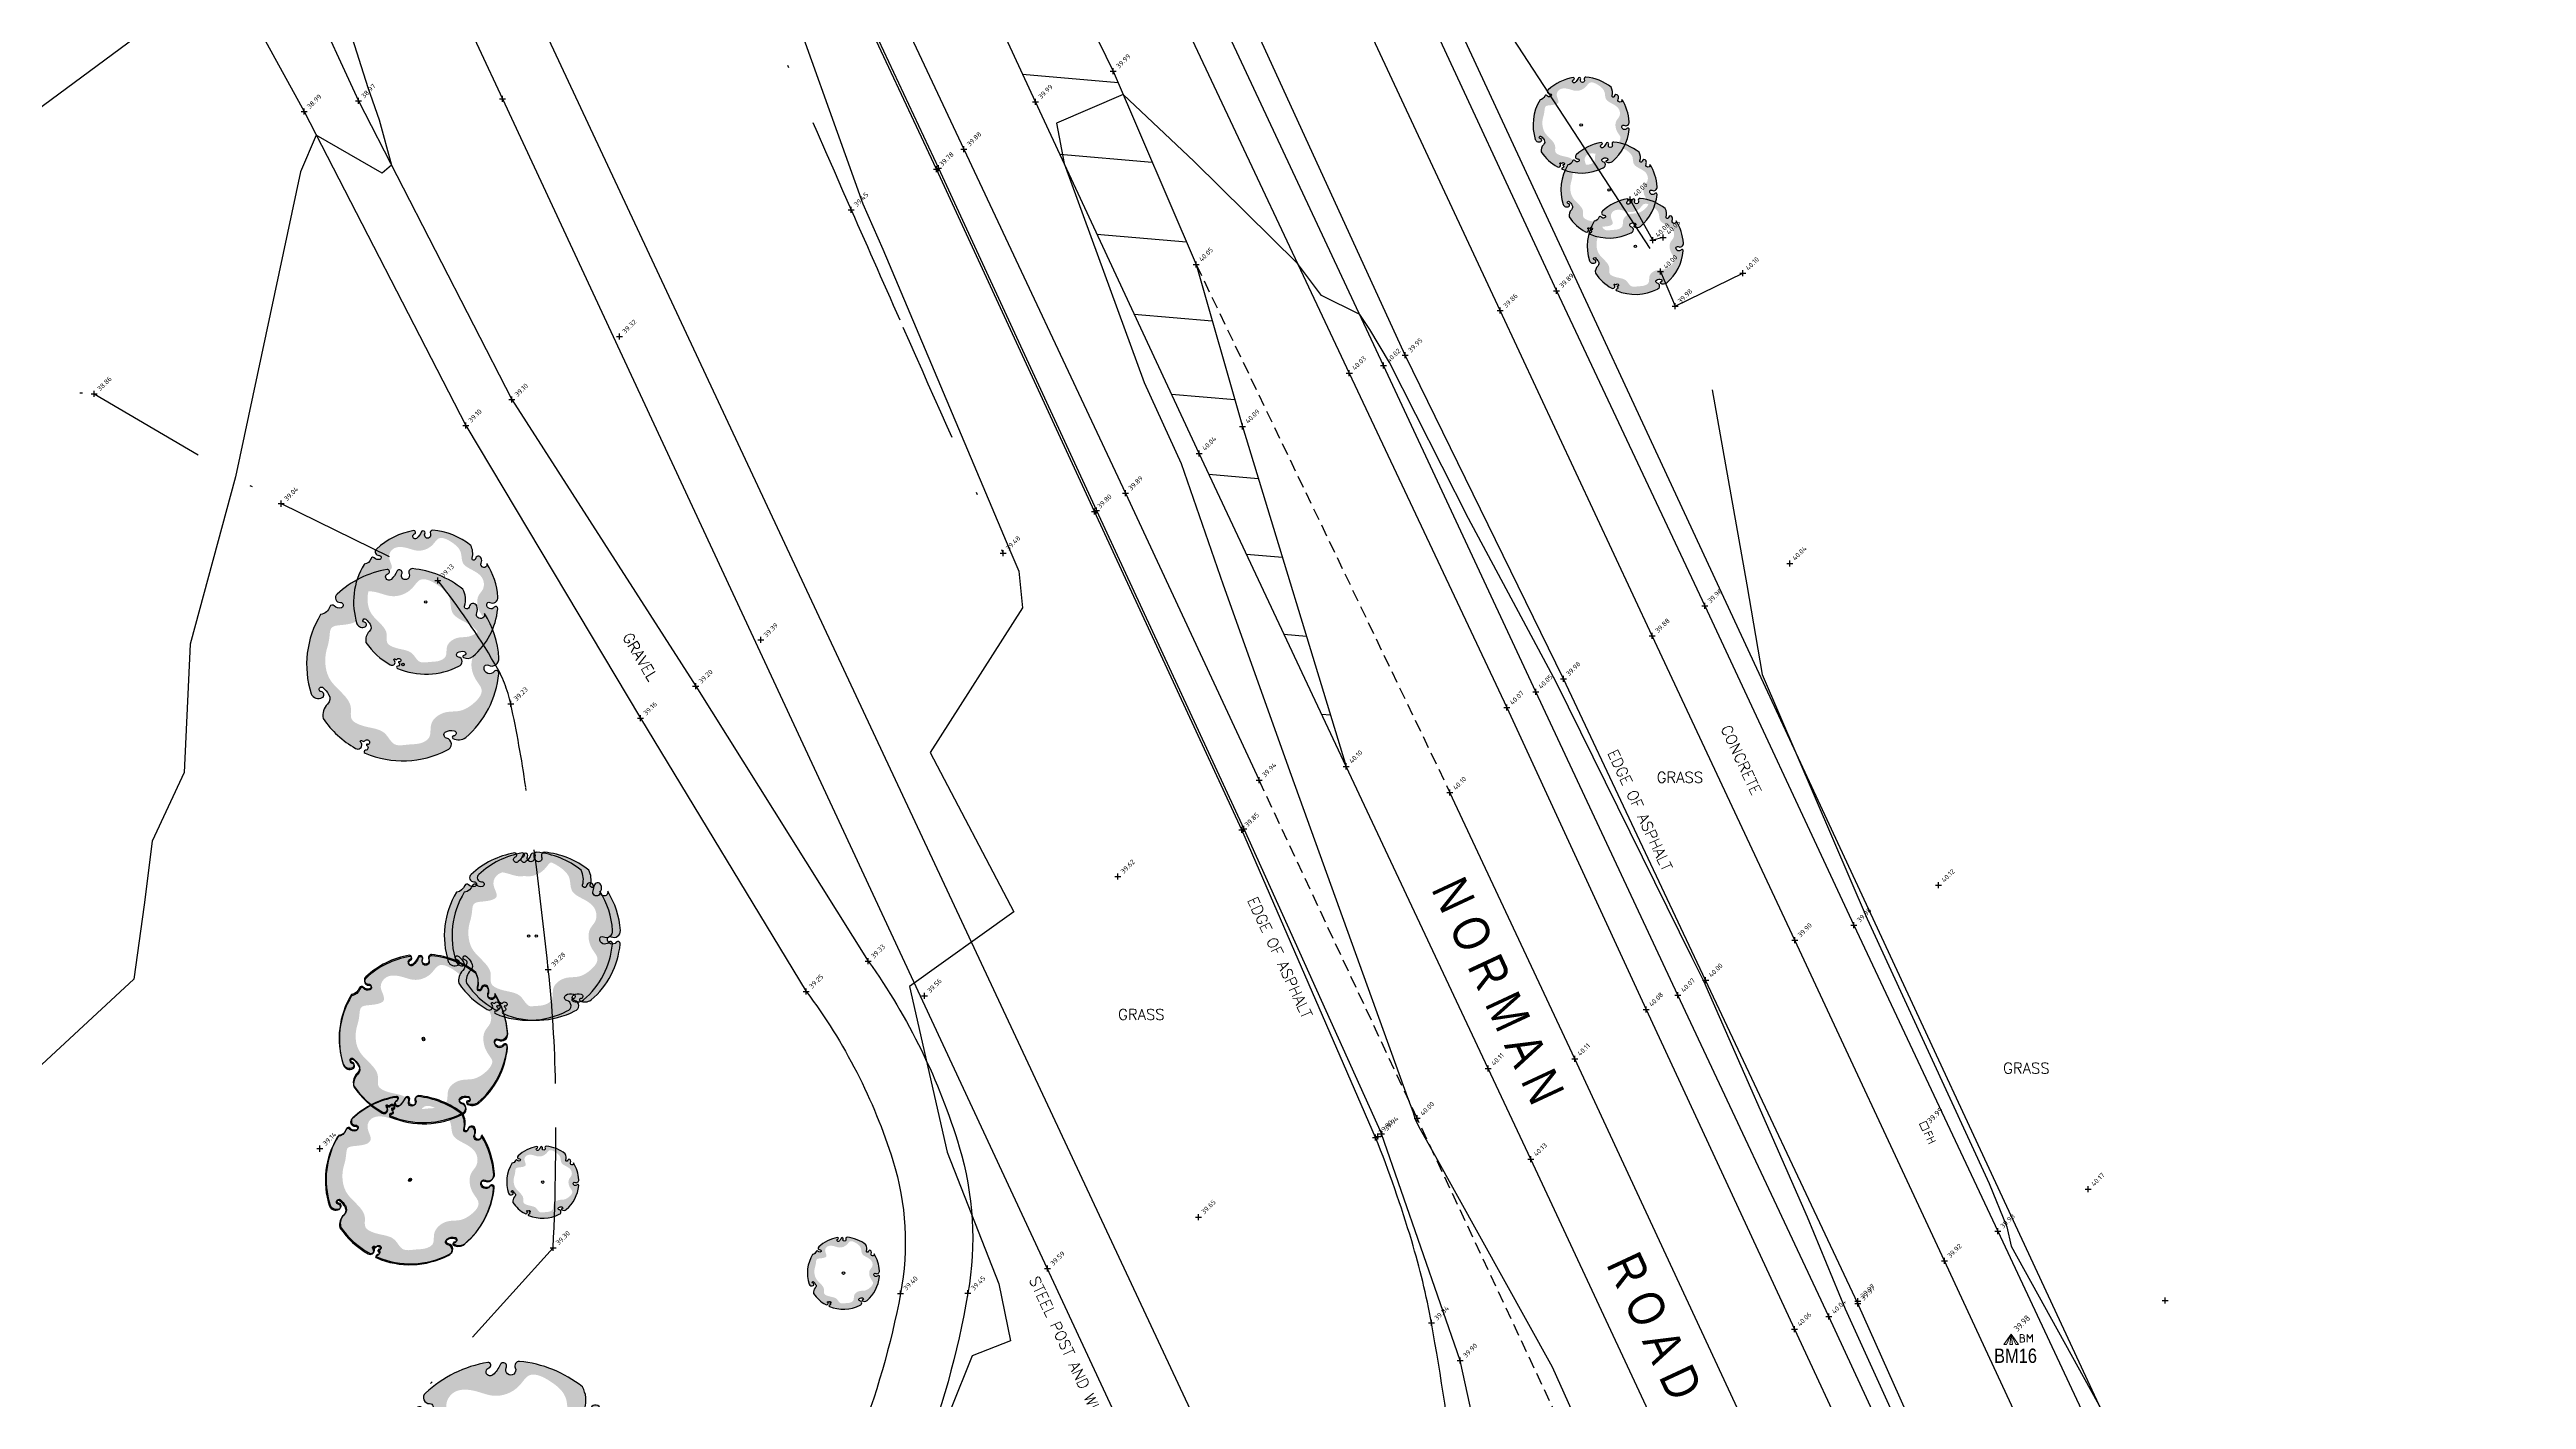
# Model space of a CAD drawing. Header units: metres. Extents: x 246075 to 247503, y 7418632 to 7419642.
# Drawn here: x 247004.1 to 247107, y 7419076.8 to 7419132.9 of the extents above; entities that cross this region are included whole.
import ezdxf
from ezdxf.enums import TextEntityAlignment as Align

# ---------------------------------------------------------------- set-up
doc = ezdxf.new("R2010")
doc.units = ezdxf.units.M
doc.linetypes.add('DASHDOT', pattern=[10, 5, -2.5, 0, -2.5])
doc.linetypes.add('DASHED', pattern=[0.75, 0.5, -0.25])
for name, color, linetype in [('-TEXT', 7, 'Continuous'), ('017_NAIL-L', 8, 'Continuous'), ('103_TOE_OF_BATTER', 37, 'DASHDOT'), ('103_TOE_OF_BATTER-L', 37, 'DASHDOT'), ('103_TOE_OF_BATTER-S', 37, 'DASHDOT'), ('104_EXISTING_SURFACE-L', 35, 'Continuous'), ('104_EXISTING_SURFACE-S', 35, 'Continuous'), ('201_SINGLE_TREE-H', 63, 'Continuous'), ('201_SINGLE_TREE-S', 96, 'Continuous'), ('203_GROUP_TREES', 116, 'DASHDOT'), ('203_GROUP_TREES-L', 116, 'DASHDOT'), ('203_GROUP_TREES-S', 116, 'DASHDOT'), ('403_EDGE_OF_BITUMEN', 8, 'Continuous'), ('403_EDGE_OF_BITUMEN-L', 8, 'Continuous'), ('403_EDGE_OF_BITUMEN-S', 8, 'Continuous'), ('405_EDGE_FORMATION', 33, 'Continuous'), ('405_EDGE_FORMATION-L', 33, 'Continuous'), ('405_EDGE_FORMATION-S', 33, 'Continuous'), ('410_PEDESTRIAN_PATH', 32, 'Continuous'), ('410_PEDESTRIAN_PATH-L', 32, 'Continuous'), ('410_PEDESTRIAN_PATH-S', 32, 'Continuous'), ('415_LANE_LINE_DASHED', 53, 'DASHED'), ('418_LANE_LINE_SOLID', 53, 'Continuous'), ('418_LANE_LINE_SOLID-L', 53, 'Continuous'), ('418_LANE_LINE_SOLID-S', 53, 'Continuous'), ('620_RETAIN_WALL_ROCK', 45, 'STONEWALL'), ('620_RETAIN_WALL_ROCK-L', 45, 'STONEWALL'), ('620_RETAIN_WALL_ROCK-S', 45, 'STONEWALL'), ('903_FENCE', 24, 'FENCELINE'), ('903_FENCE-S', 24, 'Continuous'), ('EX-BENCHMARK', 7, 'Continuous'), ('EX-BENCHMARK_(SLS)', 8, 'Continuous'), ('Surface_Contours_Major', 4, 'Continuous'), ('Surface_Contours_Minor', 253, 'Continuous')]:
    doc.layers.add(name, color=color, linetype=linetype)
for name, color, linetype, true_color in [('419_EDGE_OF_CONCRETE', 7, 'Continuous', 0xff4100), ('419_EDGE_OF_CONCRETE-L', 7, 'Continuous', 0xff4100), ('419_EDGE_OF_CONCRETE-S', 7, 'Continuous', 0xff4100), ('717_ELEC_LINE_OVER', 7, 'Continuous', 0xffa500), ('753_FIRE_HYDRANT-L', 7, 'Continuous', 0xb30000), ('EX-FIRE_HYDRANT_(SLS)', 7, 'Continuous', 0xb30000)]:
    doc.layers.add(name, color=color, linetype=linetype, true_color=true_color)
doc.styles.add('BOLD', font='ARIALN.TTF')
doc.styles.add('ISO2.5', font='isocp.shx', dxfattribs={"height": 2.5})
doc.styles.get("Standard").update_dxf_attribs({"font": 'SIMPLEX.shx'})
doc.linetypes.add('FENCELINE', pattern='A,0.5,-0.2,["/",Standard,S=0.1,R=0,X=0,Y=-0.05],-0.25', length=0.95)
doc.linetypes.add('STONEWALL', pattern='A,0,-0.0625,[131,AECCLAND,S=1,R=0,X=0,Y=0],-0.06303', length=0.12553)

# ---------------------------------------------------------------- blocks, each defined once
blk = doc.blocks.new('BM')
at = {"color": 0, "linetype": 'Continuous', "lineweight": 13}
for p, q in [((0, 0), (-0.31, -0.44)), ((-0.19, -0.44), (0, 0)), ((0, 0), (-0.06, -0.44)), ((0, 0), (0.19, -0.44)), ((0.31, -0.44), (0, 0)), ((0, 0), (0.06, -0.44)), ((-0.31, -0.44), (-0.19, -0.44)), ((-0.06, -0.44), (0.06, -0.44)), ((0.19, -0.44), (0.31, -0.44)), ((0.47, -0.02), (0.38, -0.02)), ((0.38, -0.02), (0.38, -0.34)), ((0.47, -0.16), (0.38, -0.16)), ((0.38, -0.16), (0.39, -0.16)), ((0.38, -0.34), (0.47, -0.34)), ((0.38, -0.34), (0.39, -0.34)), ((0.52, -0.04), (0.47, -0.02)), ((0.47, -0.16), (0.52, -0.14)), ((0.52, -0.17), (0.47, -0.16)), ((0.47, -0.34), (0.52, -0.33)), ((0.54, -0.09), (0.52, -0.04)), ((0.52, -0.14), (0.54, -0.09)), ((0.55, -0.21), (0.52, -0.17)), ((0.52, -0.33), (0.55, -0.29)), ((0.56, -0.25), (0.55, -0.21)), ((0.55, -0.29), (0.56, -0.25)), ((0.67, -0.34), (0.67, -0.02)), ((0.67, -0.02), (0.78, -0.19)), ((0.78, -0.19), (0.89, -0.02)), ((0.89, -0.02), (0.89, -0.34))]:
    blk.add_line(p, q, dxfattribs=at)
blk = doc.blocks.new('CROSS')
at = {"color": 0, "linetype": 'Continuous'}
for p, q in [((-0.5, 0), (0.5, 0)), ((0, -0.5), (0, 0.5))]:
    blk.add_line(p, q, dxfattribs=at)
blk = doc.blocks.new('FHS')
at = {"color": 0, "linetype": 'Continuous', "lineweight": 13}
for p, q in [((-0.15, -0.15), (-0.15, 0.15)), ((-0.15, 0.15), (0.15, 0.15)), ((0.15, 0.15), (0.15, -0.15)), ((0.31, -0.15), (0.31, 0.17)), ((0.31, 0.17), (0.45, 0.17)), ((0.31, 0.03), (0.45, 0.03)), ((0.45, 0.17), (0.46, 0.17)), ((0.45, 0.03), (0.46, 0.03)), ((0.56, -0.15), (0.56, 0.17)), ((0.56, 0.17), (0.56, 0.17)), ((0.56, 0.03), (0.74, 0.03)), ((0.74, 0.17), (0.74, -0.15)), ((0.15, -0.15), (-0.15, -0.15))]:
    blk.add_line(p, q, dxfattribs=at)
blk = doc.blocks.new('201T')
at = {"layer": '201_SINGLE_TREE-S'}
blk.add_circle((0, 0), 0.5, dxfattribs=at)
blk = doc.blocks.new('201C')
at = {"layer": '201_SINGLE_TREE-H', "transparency": 33554534}
h = blk.add_hatch(color=256, dxfattribs=at)
h.paths.add_polyline_path([(-0.3717, -0.3344, 0.222926), (0.0196, -0.4996, 0.770799), (0.0439, -0.4417, -0.650302), (0.0511, -0.4116, -0.234737), (0.0964, -0.4247, -0.847312), (0.0816, -0.4475, 0.78443), (0.0732, -0.4583, 0.276934), (0.1352, -0.4813, 0.193599), (0.4309, -0.2536, 0.800435), (0.4144, -0.2337, -0.75216), (0.3757, -0.1925, -0.528914), (0.4006, -0.1909, 0.594112), (0.4663, -0.1804, 0.123805), (0.4962, 0.0616, -1.41759), (0.4607, 0.0811, 0.206906), (0.4758, 0.1133, 0.759729), (0.4374, 0.1252, -1.073307), (0.4187, 0.1392, 0.194379), (0.4474, 0.2231, 0.144612), (0.2544, 0.4304, 0.53339), (0.2277, 0.4128, -1.592592), (0.1939, 0.4293, 1.030038), (0.1758, 0.4513, -0.10361), (0.1314, 0.4262, -1.238487), (0.1282, 0.4593, 0.884725), (0.1336, 0.4818, 0.147549), (-0.1551, 0.4753, 0.71725), (-0.1579, 0.4291, -0.864032), (-0.1646, 0.4015, -0.310704), (-0.1946, 0.4266, 0.58143), (-0.2167, 0.4321, -0.281558), (-0.2766, 0.4162), (-0.2775, 0.4159, 0.217121), (-0.4959, 0.0634), (-0.4959, 0.0634, 0.440011), (-0.4522, 0.021, 0.723973), (-0.4442, 0.0516, -1.384648), (-0.4262, 0.0659, -0.051107), (-0.4149, 0.0223, -0.361502), (-0.441, -0.0208, 0.256822), (-0.4937, -0.0791, 0.116166), (-0.4065, -0.2911, 0.67803), (-0.3682, -0.2843, 0.170035), (-0.3696, -0.274, -1.054701), (-0.3596, -0.2696, 0.431903), (-0.3468, -0.2749, -0.910728), (-0.3329, -0.2993, -0.42046), (-0.3418, -0.2976, 1.007885), (-0.3479, -0.3018, -0.766634), (-0.3646, -0.3216, 0.938602), (-0.3717, -0.3344)])
edge = h.paths.add_edge_path(flags=16)
edge.add_spline(control_points=[(-0.3177, 0.2468), (-0.303, 0.2628), (-0.2856, 0.2893), (-0.256, 0.3411), (-0.1928, 0.3155), (-0.0921, 0.286), (-0.1162, 0.3941), (-0.0359, 0.4462), (0.0392, 0.3985), (0.1028, 0.3299), (0.1957, 0.3214), (0.2784, 0.3804), (0.3442, 0.2961), (0.3785, 0.2147), (0.3303, 0.1307), (0.3915, 0.0592), (0.4378, -0.0139), (0.4055, -0.0919), (0.3459, -0.1091), (0.3102, -0.1666), (0.3057, -0.2282), (0.3286, -0.3091), (0.2408, -0.3447), (0.1647, -0.3496), (0.103, -0.3142), (0.0463, -0.3153), (0.0047, -0.3356), (-0.0139, -0.3682), (-0.0327, -0.4069), (-0.0927, -0.4151), (-0.1463, -0.3868), (-0.23, -0.3665), (-0.2245, -0.2773), (-0.2864, -0.2294), (-0.3344, -0.1941), (-0.3737, -0.1409), (-0.3276, -0.0866), (-0.344, -0.0009), (-0.3866, 0.0828), (-0.3665, 0.1796), (-0.3359, 0.2271), (-0.3177, 0.2468)], knot_values=[0, 0, 0, 0, 0.064972, 0.101243, 0.15652, 0.245586, 0.324463, 0.387907, 0.486094, 0.554514, 0.671826, 0.728629, 0.823661, 0.919885, 0.989953, 1.075257, 1.171704, 1.23593, 1.293575, 1.346478, 1.426142, 1.479146, 1.570817, 1.644481, 1.712561, 1.774901, 1.807, 1.846291, 1.885582, 1.928182, 2.007036, 2.074591, 2.151638, 2.226455, 2.293426, 2.340744, 2.397548, 2.47317, 2.587294, 2.673595, 2.754259, 2.754259, 2.754259, 2.754259], degree=3, periodic=0)
at = {"layer": '201_SINGLE_TREE-S'}
blk.add_lwpolyline([(-0.3717, -0.3344, 0.222926), (0.0196, -0.4996, 0.770799), (0.0439, -0.4417, -0.650302), (0.0511, -0.4116, -0.234737), (0.0964, -0.4247, -0.847312), (0.0816, -0.4475, 0.78443), (0.0732, -0.4583, 0.276934), (0.1352, -0.4813, 0.193599), (0.4309, -0.2536, 0.800435), (0.4144, -0.2337, -0.75216), (0.3757, -0.1925, -0.528914), (0.4006, -0.1909, 0.594112), (0.4663, -0.1804, 0.123805), (0.4962, 0.0616, -1.41759), (0.4607, 0.0811, 0.206906), (0.4758, 0.1133, 0.759729), (0.4374, 0.1252, -1.073307), (0.4187, 0.1392, 0.194379), (0.4474, 0.2231, 0.144612), (0.2544, 0.4304, 0.53339), (0.2277, 0.4128, -1.592592), (0.1939, 0.4293, 1.030038), (0.1758, 0.4513, -0.10361), (0.1314, 0.4262, -1.238487), (0.1282, 0.4593, 0.884725), (0.1336, 0.4818, 0.147549), (-0.1551, 0.4753, 0.71725), (-0.1579, 0.4291, -0.864032), (-0.1646, 0.4015, -0.310704), (-0.1946, 0.4266, 0.58143), (-0.2167, 0.4321, -0.281558), (-0.2766, 0.4162), (-0.2775, 0.4159, 0.217121), (-0.4959, 0.0634), (-0.4959, 0.0634, 0.440011), (-0.4522, 0.021, 0.723973), (-0.4442, 0.0516, -1.384648), (-0.4262, 0.0659, -0.051107), (-0.4149, 0.0223, -0.361502), (-0.441, -0.0208, 0.256822), (-0.4937, -0.0791, 0.116166), (-0.4065, -0.2911, 0.67803), (-0.3682, -0.2843, 0.170035), (-0.3696, -0.274, -1.054701), (-0.3596, -0.2696, 0.431903), (-0.3468, -0.2749, -0.910728), (-0.3329, -0.2993, -0.42046), (-0.3418, -0.2976, 1.007885), (-0.3479, -0.3018, -0.766634), (-0.3646, -0.3216, 0.938602), (-0.3717, -0.3344)], format="xyb", dxfattribs=at)
blk = doc.blocks.new('C')
at = {"layer": '-TEXT'}
blk.add_text('CONCRETE', height=0.45, dxfattribs=at).set_placement((0, -0.23), align=Align.CENTER)
blk = doc.blocks.new('G')
at = {"layer": '-TEXT'}
blk.add_text('GRASS', height=0.45, dxfattribs=at).set_placement((0.02, -0.24), align=Align.CENTER)
blk = doc.blocks.new('GR')
at = {"layer": '-TEXT'}
blk.add_text('GRAVEL', height=0.45, dxfattribs=at).set_placement((0.04, -0.22), align=Align.CENTER)

msp = doc.modelspace()

# ---------------------------------------------------------------- hatches: boundary and pattern name
at = {"layer": '418_LANE_LINE_SOLID'}
h = msp.add_hatch(dxfattribs=at)
h.set_pattern_fill('ANSI31', color=256, angle=310, style=0)
h.paths.add_polyline_path([(247057.93, 7419103.14), (247053.62, 7419117.26), (247051.7, 7419123.98), (247048.25, 7419132.02), (247041.54, 7419145.73), (247034.36, 7419159.35), (247027.09, 7419172.83), (247019.6, 7419186.75), (247012.74, 7419200.11), (247018.93, 7419186.52), (247025.85, 7419171.86), (247032.19, 7419158.15), (247038.79, 7419144.23), (247045.02, 7419130.74), (247051.82, 7419116.13)])

# ---------------------------------------------------------------- linework, layer by layer
at = {"layer": '103_TOE_OF_BATTER'}
msp.add_lwpolyline([(247000.78, 7419205.3, 0.001062), (247004.83, 7419196.26, 0.000226), (247007.55, 7419190.23, -0.000187), (247010.84, 7419182.95, -0.005966), (247014.82, 7419173.83, 0.009605), (247017.34, 7419168.18, 0.010759), (247019.57, 7419163.67, -0.005265), (247024.23, 7419154.51, -0.001318), (247030.23, 7419142.33, -0.009147), (247031.06, 7419140.56, -0.000809), (247031.7, 7419139.12, 0.000091), (247037.37, 7419126.26, 0.000232), (247039.52, 7419121.38, 0.00012), (247043.68, 7419111.99)], format="xyb", dxfattribs=at)
at = {"layer": '203_GROUP_TREES'}
for p, q in [((246997.86, 7419119.23), (247005.93, 7419118.61)), ((247005.93, 7419118.61), (247013.69, 7419114.05)), ((247013.69, 7419114.05), (247020.2, 7419110.86)), ((247024.99, 7419083.14), (247015.22, 7419072.34))]:
    msp.add_line(p, q, dxfattribs=at)
msp.add_lwpolyline([(247020.2, 7419110.86, -0.034086), (247022.57, 7419107.4, -0.080233), (247023.23, 7419105.73, -0.018191), (247023.85, 7419102.28, -0.00834), (247024.79, 7419094.7, -0.022636), (247025.09, 7419089.96, -0.015777), (247024.99, 7419083.14)], format="xyb", dxfattribs=at)
at = {"layer": '403_EDGE_OF_BITUMEN'}
for p, q in [((247040.91, 7419127.94), (247034.33, 7419142.01)), ((247060.38, 7419120.22), (247053.92, 7419134.33)), ((247047.47, 7419113.73), (247040.91, 7419127.94)), ((247066.95, 7419106.77), (247060.38, 7419120.22)), ((247053.59, 7419100.5), (247047.47, 7419113.73)), ((247072.86, 7419094.26), (247066.95, 7419106.77)), ((247059.15, 7419087.73), (247053.59, 7419100.5)), ((247079.18, 7419080.83), (247072.86, 7419094.26)), ((247084.02, 7419070), (247079.18, 7419080.83))]:
    msp.add_line(p, q, dxfattribs=at)
msp.add_lwpolyline([(247052.21, 7419060.38, 0.020309), (247053.99, 7419061.21, 0.035599), (247054.94, 7419061.8, 0.026076), (247057.5, 7419063.84, 0.028345), (247059.63, 7419065.96, 0.064249), (247061.67, 7419068.92, 0.087839), (247062.45, 7419071.45, 0.059595), (247062.46, 7419073.34, 0.016654), (247061.47, 7419080.02, 0.028062), (247060.65, 7419083.43, 0.021592), (247059.15, 7419087.73)], format="xyb", dxfattribs=at)
at = {"layer": '405_EDGE_FORMATION'}
for p, q in [((247012.63, 7419140.09), (247016.9, 7419130.78)), ((247009.91, 7419138.99), (247014.65, 7419130.34)), ((247014.65, 7419130.34), (247021.36, 7419117.3)), ((247016.9, 7419130.78), (247023.28, 7419118.37)), ((247023.28, 7419118.37), (247030.91, 7419106.47)), ((247021.36, 7419117.3), (247028.62, 7419105.14)), ((247030.91, 7419106.47), (247038.08, 7419095.05)), ((247028.62, 7419105.14), (247035.5, 7419093.79))]:
    msp.add_line(p, q, dxfattribs=at)
for points in [[(247038.08, 7419095.05, -0.081894), (247041.86, 7419087.33, -0.116463), (247042.22, 7419081.26, -0.04993), (247040.2, 7419073.99, -0.05124), (247036.85, 7419067.45, -0.060261), (247033.84, 7419063.86, -0.046585), (247029.06, 7419060.14)], [(247035.5, 7419093.79, -0.085397), (247039.1, 7419086.77, -0.122848), (247039.42, 7419081.25, -0.047598), (247037.61, 7419074.98, -0.047314), (247034.63, 7419069.12, -0.057105), (247031.89, 7419065.72, -0.044832), (247027.61, 7419062.2)]]:
    msp.add_lwpolyline(points, format="xyb", dxfattribs=at)
at = {"layer": '410_PEDESTRIAN_PATH'}
for p, q in [((247060.15, 7419136.92), (247066.66, 7419122.89)), ((247064.33, 7419122.07), (247057.83, 7419135.97)), ((247070.64, 7419108.56), (247064.33, 7419122.07)), ((247066.66, 7419122.89), (247072.83, 7419109.8)), ((247072.83, 7419109.8), (247079.02, 7419096.54)), ((247076.57, 7419095.92), (247070.64, 7419108.56)), ((247079.02, 7419096.54), (247084.99, 7419083.83)), ((247082.78, 7419082.6), (247076.57, 7419095.92)), ((247084.99, 7419083.83), (247090.2, 7419072.74)), ((247087.95, 7419071.48), (247082.78, 7419082.6))]:
    msp.add_line(p, q, dxfattribs=at)
at = {"layer": '415_LANE_LINE_DASHED'}
for p, q in [((247051.7, 7419123.98), (247062.24, 7419102.05)), ((247060.88, 7419088.52), (247054.31, 7419102.57)), ((247066.69, 7419076.11), (247060.88, 7419088.52))]:
    msp.add_line(p, q, dxfattribs=at)
at = {"layer": '418_LANE_LINE_SOLID'}
for p, q in [((247041.54, 7419145.73), (247048.25, 7419132.02)), ((247045.02, 7419130.74), (247038.79, 7419144.23)), ((247035.53, 7419142.65), (247042.05, 7419128.77)), ((247034.42, 7419142.05), (247041, 7419127.98)), ((247051.53, 7419133.32), (247058.06, 7419119.47)), ((247059.48, 7419119.79), (247052.87, 7419133.89)), ((247048.25, 7419132.02), (247051.7, 7419123.98)), ((247051.82, 7419116.13), (247045.02, 7419130.74)), ((247042.05, 7419128.77), (247048.76, 7419114.49)), ((247041, 7419127.98), (247047.56, 7419113.77)), ((247051.7, 7419123.98), (247053.62, 7419117.26)), ((247058.06, 7419119.47), (247064.6, 7419105.58)), ((247065.8, 7419106.24), (247059.48, 7419119.79)), ((247053.62, 7419117.26), (247057.93, 7419103.14)), ((247057.93, 7419103.14), (247051.82, 7419116.13)), ((247047.56, 7419113.77), (247053.68, 7419100.54)), ((247048.76, 7419114.49), (247054.31, 7419102.57)), ((247064.6, 7419105.58), (247070.39, 7419093.04)), ((247071.71, 7419093.64), (247065.8, 7419106.24)), ((247063.83, 7419090.59), (247057.93, 7419103.14)), ((247067.42, 7419090.99), (247062.24, 7419102.05)), ((247053.68, 7419100.54), (247059.39, 7419087.88)), ((247077.98, 7419080.29), (247071.71, 7419093.64)), ((247070.39, 7419093.04), (247076.55, 7419079.76)), ((247065.6, 7419086.82), (247063.83, 7419090.59)), ((247075.01, 7419074.68), (247067.42, 7419090.99)), ((247062.66, 7419078.46), (247059.39, 7419087.88)), ((247071.78, 7419073.58), (247065.6, 7419086.82)), ((247076.55, 7419079.76), (247081.69, 7419068.69)), ((247083.02, 7419069.41), (247077.98, 7419080.29)), ((247064.36, 7419070.73), (247062.66, 7419078.46))]:
    msp.add_line(p, q, dxfattribs=at)
at = {"layer": '419_EDGE_OF_CONCRETE'}
for p, q in [((247070.98, 7419123.69), (247071.59, 7419122.25)), ((247071.59, 7419122.25), (247074.41, 7419123.62))]:
    msp.add_line(p, q, dxfattribs=at)
at = {"layer": '620_RETAIN_WALL_ROCK'}
for p, q in [((247070.66, 7419125), (247069.73, 7419126.68)), ((247071.1, 7419125.11), (247070.66, 7419125))]:
    msp.add_line(p, q, dxfattribs=at)
at = {"layer": '717_ELEC_LINE_OVER'}
for p, q in [((247064.31, 7419048.98), (247011.4, 7419161.96)), ((246897.33, 7419051.82), (247010.59, 7419135.61)), ((247106.95, 7419038.41), (247062.06, 7419135.04))]:
    msp.add_line(p, q, dxfattribs=at)
at = {"layer": '903_FENCE'}
for p, q in [((246958.19, 7419269.43), (247022.89, 7419130.87)), ((247022.89, 7419130.87), (247054.59, 7419062.77))]:
    msp.add_line(p, q, dxfattribs=at)
at = {"layer": 'Surface_Contours_Major'}
for points, elevation in [([(247060.34, 7419146.57), (247062.8, 7419138.78), (247064.85, 7419133.37), (247070.54, 7419124.65)], 40), ([(247014.85, 7419139.02), (247017.29, 7419131.33), (247017.77, 7419129.99), (247018.27, 7419128.11), (247017.89, 7419127.78), (247015.15, 7419129.35), (247014.5, 7419127.83), (247011.8, 7419115.16), (247009.91, 7419108.21), (247009.67, 7419102.89), (247008.33, 7419100.03), (247008.01, 7419097.39), (247007.57, 7419094.3), (247001.45, 7419088.64)], 39), ([(247081.64, 7419074.05), (247078.67, 7419080.6), (247077.09, 7419084.41), (247072.79, 7419094.22), (247072.29, 7419095.22), (247066.65, 7419106.63), (247063.01, 7419113.43), (247059.73, 7419119.91), (247058.91, 7419121.29), (247058.49, 7419121.91), (247056.9, 7419122.7), (247055.91, 7419124.02), (247051.62, 7419128.26), (247048.67, 7419131.04), (247045.9, 7419129.85), (247046.21, 7419128.18), (247049.54, 7419119.08), (247051.07, 7419115.72), (247052.82, 7419110.68), (247055.64, 7419102.78), (247060.47, 7419089.39), (247060.7, 7419088.8), (247060.8, 7419088.48), (247060.94, 7419088.17), (247061.5, 7419087.18), (247066.48, 7419078.2), (247067.63, 7419075.64)], 40), ([(247073.13, 7419118.78), (247074.57, 7419110.68), (247075.21, 7419106.96), (247079.57, 7419096.8), (247084.64, 7419085.82), (247085.37, 7419084.01), (247085.55, 7419083.21), (247091.09, 7419073.18), (247094.75, 7419066.83), (247098.84, 7419059.88), (247102.78, 7419053.84)], 40)]:
    msp.add_lwpolyline(points, dxfattribs=dict(at, elevation=elevation))
at = {"layer": 'Surface_Contours_Minor', "elevation": 39.5}
msp.add_lwpolyline([(247034.32, 7419136.38), (247037.86, 7419126.5), (247038.69, 7419124.62), (247043.96, 7419112.12), (247044.33, 7419111.24), (247044.48, 7419109.72), (247040.65, 7419103.72), (247044.12, 7419097.1), (247039.79, 7419093.99), (247041.36, 7419087.12), (247043.5, 7419081.65), (247043.98, 7419079.28), (247042.4, 7419078.65), (247037.89, 7419067.44)], dxfattribs=at)

# ---------------------------------------------------------------- block references
at = {"layer": '-TEXT'}
for name, p, rotation in [('GR', (247028.58, 7419107.72), 300.853528478905), ('C', (247074.34, 7419103.41), 295)]:
    msp.add_blockref(name, p, dxfattribs=dict(at, rotation=rotation))
for p in [(247071.77, 7419102.7), (247049.4, 7419092.85), (247086.16, 7419090.62)]:
    msp.add_blockref('G', p, dxfattribs=at)
at = {"layer": '103_TOE_OF_BATTER-S', "xscale": 0.25, "yscale": 0.25, "zscale": 0.25}
for p in [(247037.37, 7419126.26), (247043.68, 7419111.99)]:
    msp.add_blockref('CROSS', p, dxfattribs=at)
at = {"layer": '104_EXISTING_SURFACE-S', "xscale": 0.25, "yscale": 0.25, "zscale": 0.25}
for p in [(247027.74, 7419120.99), (247076.35, 7419111.57), (247033.62, 7419108.39), (247048.44, 7419098.56), (247082.53, 7419098.2), (247040.41, 7419093.61), (247015.3, 7419087.26), (247088.75, 7419085.58), (247051.8, 7419084.42), (247045.52, 7419082.28)]:
    msp.add_blockref('CROSS', p, dxfattribs=at)
at = {"layer": '201_SINGLE_TREE-S', "rotation": 25}
for name, p, xscale, yscale, zscale in [('201C', (247067.69, 7419129.78), 4, 4, 4), ('201C', (247068.85, 7419127.08), 4, 4, 4), ('201T', (247067.69, 7419129.78), 0.1, 0.1, 0.1), ('201C', (247069.94, 7419124.74), 4, 4, 4), ('201T', (247068.85, 7419127.08), 0.1, 0.1, 0.1), ('201T', (247069.94, 7419124.74), 0.1, 0.1, 0.1), ('201C', (247019.7, 7419109.97), 6, 6, 6), ('201C', (247018.75, 7419107.37), 8, 8, 8), ('201T', (247019.7, 7419109.97), 0.1, 0.1, 0.1), ('201T', (247018.75, 7419107.37), 0.1, 0.1, 0.1), ('201C', (247023.97, 7419096.09), 7, 7, 7), ('201C', (247024.29, 7419096.09), 7, 7, 7), ('201C', (247019.6, 7419091.84), 7, 7, 7), ('201C', (247019.61, 7419091.79), 7, 7, 7), ('201T', (247023.97, 7419096.09), 0.1, 0.1, 0.1), ('201T', (247024.29, 7419096.09), 0.1, 0.1, 0.1), ('201T', (247019.6, 7419091.84), 0.1, 0.1, 0.1), ('201T', (247019.61, 7419091.79), 0.1, 0.1, 0.1), ('201C', (247019.03, 7419085.94), 7, 7, 7), ('201C', (247019.06, 7419085.98), 7, 7, 7), ('201C', (247024.56, 7419085.87), 3, 3, 3), ('201T', (247019.03, 7419085.94), 0.1, 0.1, 0.1), ('201T', (247019.06, 7419085.98), 0.1, 0.1, 0.1), ('201T', (247024.56, 7419085.87), 0.1, 0.1, 0.1), ('201C', (247037.05, 7419082.09), 3, 3, 3), ('201T', (247037.05, 7419082.09), 0.1, 0.1, 0.1), ('201C', (247023.1, 7419073.45), 10, 10, 10), ('201C', (247013.6, 7419069.04), 14, 14, 14)]:
    msp.add_blockref(name, p, dxfattribs=dict(at, xscale=xscale, yscale=yscale, zscale=zscale))
at = {"layer": '203_GROUP_TREES-S', "xscale": 0.25, "yscale": 0.25, "zscale": 0.25}
for p in [(247005.93, 7419118.61), (247013.69, 7419114.05), (247020.2, 7419110.86), (247023.23, 7419105.73), (247024.79, 7419094.7), (247024.99, 7419083.14)]:
    msp.add_blockref('CROSS', p, dxfattribs=at)
at = {"layer": '403_EDGE_OF_BITUMEN-S', "xscale": 0.25, "yscale": 0.25, "zscale": 0.25}
for p in [(247040.91, 7419127.94), (247060.38, 7419120.22), (247047.47, 7419113.73), (247066.95, 7419106.77), (247053.59, 7419100.5), (247072.86, 7419094.26), (247059.15, 7419087.73), (247079.18, 7419080.83), (247061.47, 7419080.02)]:
    msp.add_blockref('CROSS', p, dxfattribs=at)
at = {"layer": '405_EDGE_FORMATION-S', "xscale": 0.25, "yscale": 0.25, "zscale": 0.25}
for p in [(247014.65, 7419130.34), (247016.9, 7419130.78), (247023.28, 7419118.37), (247021.36, 7419117.3), (247030.91, 7419106.47), (247028.62, 7419105.14), (247038.08, 7419095.05), (247035.5, 7419093.79), (247039.42, 7419081.25), (247042.22, 7419081.26), (247079.18, 7419080.93)]:
    msp.add_blockref('CROSS', p, dxfattribs=at)
at = {"layer": '410_PEDESTRIAN_PATH-S', "xscale": 0.25, "yscale": 0.25, "zscale": 0.25}
for p in [(247066.66, 7419122.89), (247064.33, 7419122.07), (247072.83, 7419109.8), (247070.64, 7419108.56), (247079.02, 7419096.54), (247076.57, 7419095.92), (247084.99, 7419083.83), (247082.78, 7419082.6)]:
    msp.add_blockref('CROSS', p, dxfattribs=at)
at = {"layer": '418_LANE_LINE_SOLID-S', "xscale": 0.25, "yscale": 0.25, "zscale": 0.25}
for p in [(247048.25, 7419132.02), (247045.02, 7419130.74), (247041, 7419127.98), (247042.05, 7419128.77), (247051.7, 7419123.98), (247059.48, 7419119.79), (247058.06, 7419119.47), (247053.62, 7419117.26), (247051.82, 7419116.13), (247047.56, 7419113.77), (247048.76, 7419114.49), (247064.6, 7419105.58), (247065.8, 7419106.24), (247054.31, 7419102.57), (247057.93, 7419103.14), (247062.24, 7419102.05), (247053.68, 7419100.54), (247070.39, 7419093.04), (247071.71, 7419093.64), (247067.42, 7419090.99), (247063.83, 7419090.59), (247059.39, 7419087.88), (247060.88, 7419088.52), (247059.24, 7419087.77), (247065.6, 7419086.82), (247076.55, 7419079.76), (247077.98, 7419080.29), (247062.66, 7419078.46)]:
    msp.add_blockref('CROSS', p, dxfattribs=at)
at = {"layer": '419_EDGE_OF_CONCRETE-S', "xscale": 0.25, "yscale": 0.25, "zscale": 0.25}
for p in [(247070.98, 7419123.69), (247074.41, 7419123.62), (247071.59, 7419122.25)]:
    msp.add_blockref('CROSS', p, dxfattribs=at)
at = {"layer": '620_RETAIN_WALL_ROCK-S', "xscale": 0.25, "yscale": 0.25, "zscale": 0.25}
for p in [(247069.73, 7419126.68), (247070.66, 7419125), (247071.1, 7419125.11)]:
    msp.add_blockref('CROSS', p, dxfattribs=at)
at = {"layer": '903_FENCE-S', "xscale": 0.25, "yscale": 0.25, "zscale": 0.25}
for p in [(247022.89, 7419130.87), (247091.94, 7419080.95)]:
    msp.add_blockref('CROSS', p, dxfattribs=at)
at = {"layer": 'EX-BENCHMARK_(SLS)'}
msp.add_blockref('BM', (247085.55, 7419079.56), dxfattribs=at)
at = {"layer": 'EX-FIRE_HYDRANT_(SLS)', "rotation": 295}
msp.add_blockref('FHS', (247081.94, 7419088.2), dxfattribs=at)

# ---------------------------------------------------------------- texts
at = {"layer": '-TEXT'}
for s, rotation, p in [('EDGE OF ASPHALT', 295, (247069.93, 7419101.22)), ('EDGE OF ASPHALT', 295, (247054.97, 7419095.1)), ('STEEL POST AND WIRE FENCE', 294.9716, (247046.64, 7419077.75))]:
    msp.add_text(s, height=0.45, rotation=rotation, dxfattribs=at).set_placement(p, align=Align.CENTER)
at = {"layer": '-TEXT', "style": 'BOLD'}
msp.add_text('N O R M A N               R O A D', height=1.5, rotation=295, dxfattribs=at).set_placement((247066.43, 7419087.36), align=Align.CENTER)
at = {"layer": '017_NAIL-L', "style": 'ISO2.5'}
msp.add_text('39.98', height=0.25, rotation=45, dxfattribs=at).set_placement((247085.72, 7419079.73), align=Align.MIDDLE_LEFT)
at = {"layer": '103_TOE_OF_BATTER-L', "style": 'ISO2.5'}
for s, p in [('39.45', (247037.53, 7419126.43)), ('39.48', (247043.84, 7419112.16))]:
    msp.add_text(s, height=0.2, rotation=45, dxfattribs=at).set_placement(p, align=Align.MIDDLE_LEFT)
at = {"layer": '104_EXISTING_SURFACE-L', "style": 'ISO2.5'}
for s, p in [('39.32', (247027.91, 7419121.16)), ('40.04', (247076.51, 7419111.74)), ('39.39', (247033.78, 7419108.55)), ('39.62', (247048.61, 7419098.73)), ('40.12', (247082.7, 7419098.37)), ('39.56', (247040.58, 7419093.78)), ('39.14', (247015.47, 7419087.43)), ('40.17', (247088.92, 7419085.75)), ('39.65', (247051.96, 7419084.59)), ('39.59', (247045.69, 7419082.45))]:
    msp.add_text(s, height=0.2, rotation=45, dxfattribs=at).set_placement(p, align=Align.MIDDLE_LEFT)
at = {"layer": '203_GROUP_TREES-L', "style": 'ISO2.5'}
for s, p in [('38.86', (247006.1, 7419118.78)), ('39.04', (247013.86, 7419114.21)), ('39.13', (247020.36, 7419111.03)), ('39.23', (247023.4, 7419105.9)), ('39.28', (247024.96, 7419094.87)), ('39.30', (247025.15, 7419083.31))]:
    msp.add_text(s, height=0.2, rotation=45, dxfattribs=at).set_placement(p, align=Align.MIDDLE_LEFT)
at = {"layer": '403_EDGE_OF_BITUMEN-L', "style": 'ISO2.5'}
for s, p in [('39.78', (247041.08, 7419128.11)), ('39.95', (247060.55, 7419120.38)), ('39.80', (247047.64, 7419113.9)), ('39.98', (247067.11, 7419106.94)), ('39.85', (247053.76, 7419100.67)), ('40.00', (247073.03, 7419094.43)), ('39.90', (247059.32, 7419087.9)), ('39.97', (247079.35, 7419081)), ('39.84', (247061.64, 7419080.18))]:
    msp.add_text(s, height=0.2, rotation=45, dxfattribs=at).set_placement(p, align=Align.MIDDLE_LEFT)
at = {"layer": '405_EDGE_FORMATION-L', "style": 'ISO2.5'}
for s, p in [('38.97', (247017.07, 7419130.94)), ('38.99', (247014.81, 7419130.5)), ('39.10', (247023.44, 7419118.54)), ('39.10', (247021.52, 7419117.47)), ('39.20', (247031.08, 7419106.63)), ('39.16', (247028.79, 7419105.31)), ('39.33', (247038.24, 7419095.21)), ('39.25', (247035.67, 7419093.96)), ('39.40', (247039.59, 7419081.42)), ('39.45', (247042.39, 7419081.42)), ('39.97', (247079.34, 7419081.1))]:
    msp.add_text(s, height=0.2, rotation=45, dxfattribs=at).set_placement(p, align=Align.MIDDLE_LEFT)
at = {"layer": '410_PEDESTRIAN_PATH-L', "style": 'ISO2.5'}
for s, p in [('39.89', (247066.83, 7419123.06)), ('39.86', (247064.5, 7419122.23)), ('39.96', (247072.99, 7419109.97)), ('39.88', (247070.81, 7419108.73)), ('39.90', (247076.73, 7419096.09)), ('39.98', (247079.19, 7419096.71)), ('39.98', (247085.15, 7419084)), ('39.92', (247082.95, 7419082.77))]:
    msp.add_text(s, height=0.2, rotation=45, dxfattribs=at).set_placement(p, align=Align.MIDDLE_LEFT)
at = {"layer": '418_LANE_LINE_SOLID-L', "style": 'ISO2.5'}
for s, p in [('39.99', (247048.42, 7419132.18)), ('39.99', (247045.19, 7419130.91)), ('39.88', (247042.22, 7419128.94)), ('40.05', (247051.86, 7419124.15)), ('40.03', (247058.22, 7419119.64)), ('40.02', (247059.65, 7419119.96)), ('40.09', (247053.79, 7419117.43)), ('40.04', (247051.99, 7419116.3)), ('39.89', (247048.93, 7419114.65)), ('40.05', (247065.96, 7419106.41)), ('40.07', (247064.77, 7419105.74)), ('40.10', (247058.1, 7419103.31)), ('39.94', (247054.48, 7419102.74)), ('40.10', (247062.41, 7419102.21)), ('40.07', (247071.88, 7419093.81)), ('40.08', (247070.55, 7419093.21)), ('40.11', (247064, 7419090.76)), ('40.11', (247067.58, 7419091.16)), ('40.00', (247061.05, 7419088.68)), ('39.94', (247059.55, 7419088.05)), ('40.13', (247065.76, 7419086.99)), ('40.04', (247078.14, 7419080.45)), ('40.06', (247076.71, 7419079.93)), ('39.90', (247062.83, 7419078.63))]:
    msp.add_text(s, height=0.2, rotation=45, dxfattribs=at).set_placement(p, align=Align.MIDDLE_LEFT)
at = {"layer": '419_EDGE_OF_CONCRETE-L', "style": 'ISO2.5'}
for s, p in [('40.00', (247071.15, 7419123.85)), ('40.10', (247074.57, 7419123.79)), ('39.98', (247071.75, 7419122.42))]:
    msp.add_text(s, height=0.2, rotation=45, dxfattribs=at).set_placement(p, align=Align.MIDDLE_LEFT)
at = {"layer": '620_RETAIN_WALL_ROCK-L', "style": 'ISO2.5'}
for s, p in [('40.08', (247069.9, 7419126.85)), ('40.08', (247070.82, 7419125.17)), ('40.06', (247071.27, 7419125.28))]:
    msp.add_text(s, height=0.2, rotation=45, dxfattribs=at).set_placement(p, align=Align.MIDDLE_LEFT)
at = {"layer": '753_FIRE_HYDRANT-L', "style": 'ISO2.5'}
msp.add_text('39.99', height=0.22, rotation=45, dxfattribs=at).set_placement((247082.11, 7419088.37), align=Align.MIDDLE_LEFT)
at = {"layer": 'EX-BENCHMARK', "color": 2, "style": 'BOLD'}
msp.add_text('BM16', height=0.595, dxfattribs=at).set_placement((247085.73, 7419078.66), align=Align.MIDDLE)

doc.saveas('drawing.dxf')
